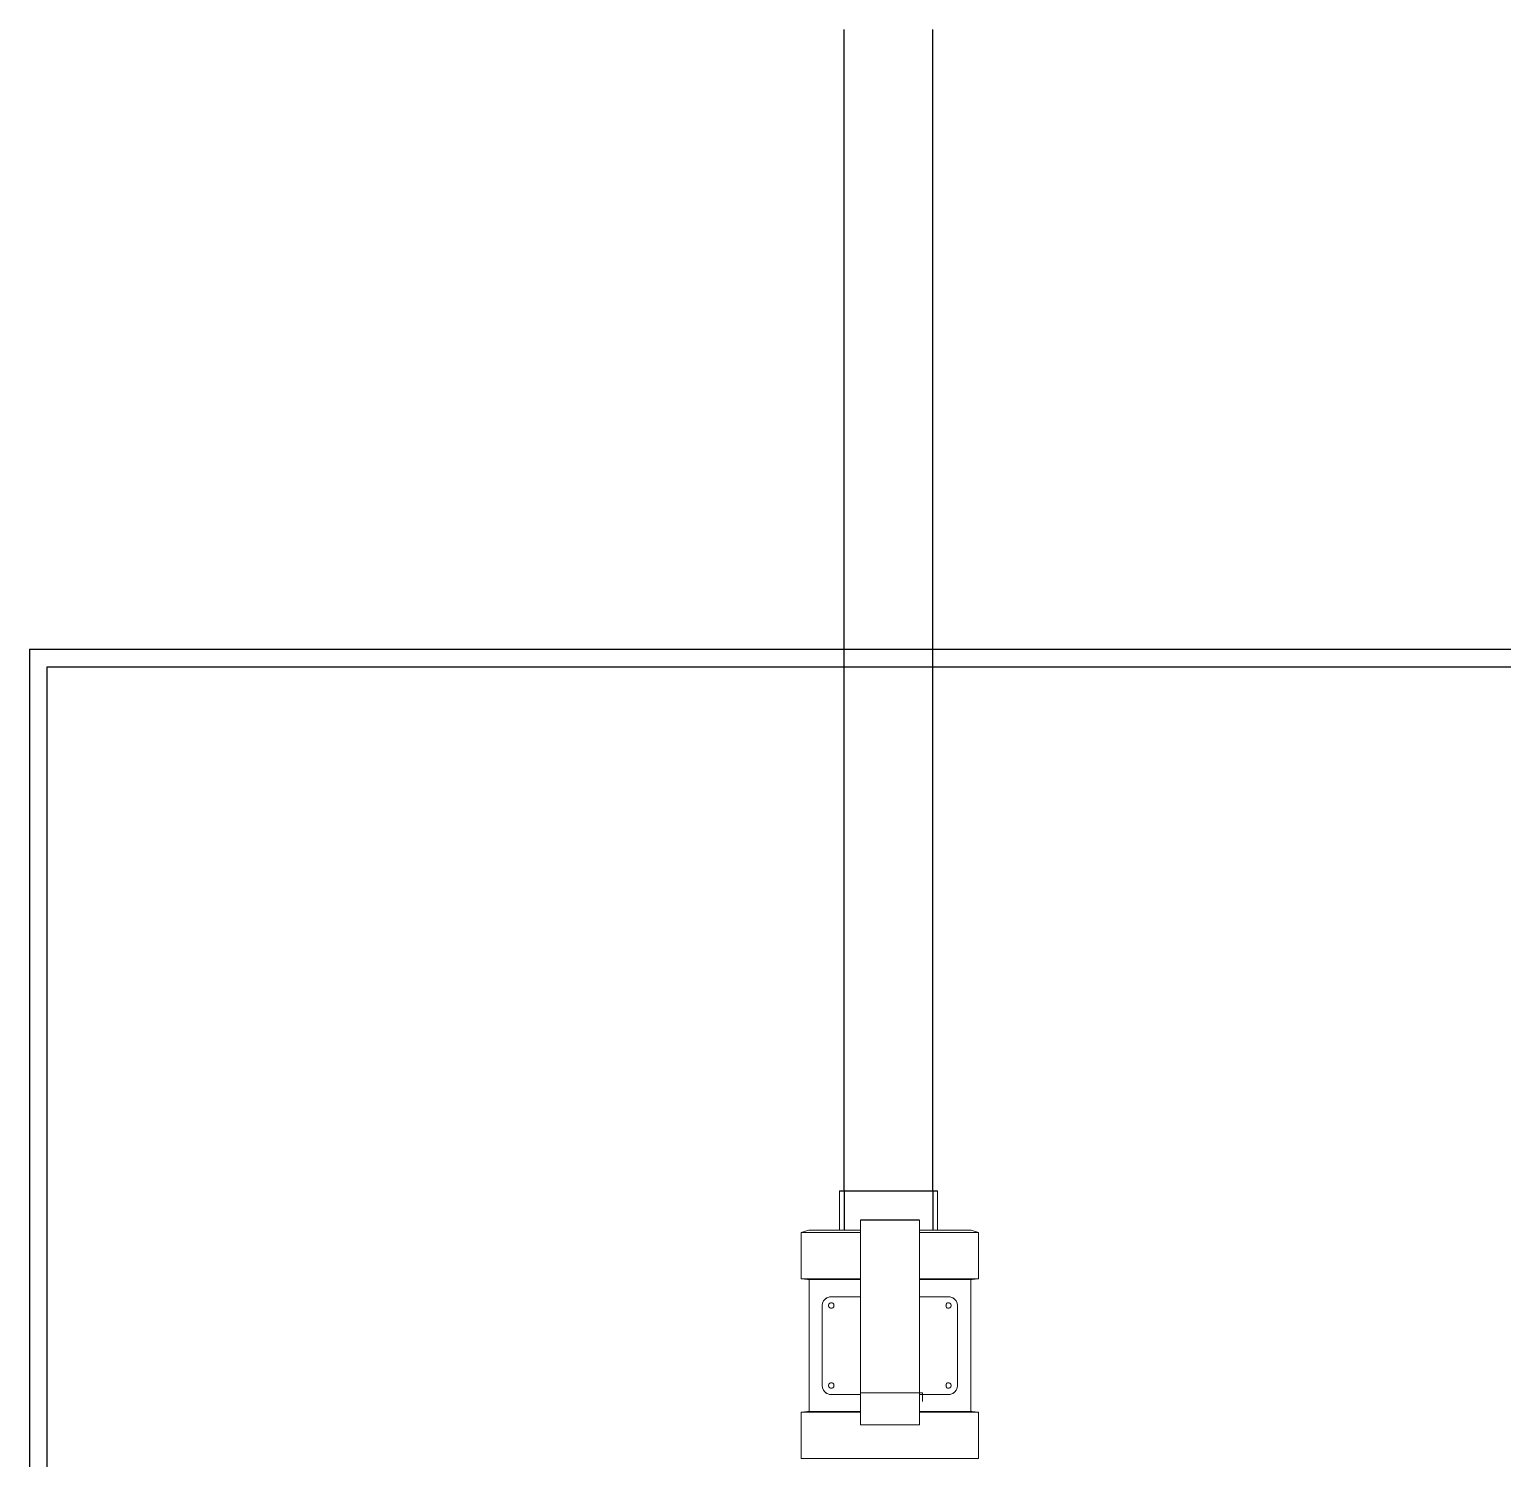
# Model space of a CAD drawing. Header units: inches. Extents: x 13 to 12015, y 11 to 4983.
# Drawn here: x 247 to 1078, y 1280 to 2085 of the extents above; entities that cross this region are included whole.
import ezdxf

# ---------------------------------------------------------------- set-up
doc = ezdxf.new("R2010")
doc.units = ezdxf.units.IN
doc.header["$MEASUREMENT"] = 0
doc.layers.add('PDF _Геометрия', color=7, linetype='Continuous')

msp = doc.modelspace()

# ---------------------------------------------------------------- linework, layer by layer
for p, q in [((706.38826, 1430.56656), (706.38826, 2085.2127)), ((756.38826, 1430.56653), (756.38826, 2085.2127)), ((247.21842, 1735.8645), (247.21842, 103.99181)), ((247.21842, 1735.8645), (1851.28854, 1735.8645)), ((257.21842, 103.99181), (257.21842, 1725.8645)), ((257.21842, 1725.8645), (1841.28854, 1725.8645)), ((703.75986, 1430.56656), (759.01667, 1430.56652)), ((703.75986, 1430.56656), (706.38826, 1430.56656)), ((706.38826, 1430.56656), (706.38826, 1408.3155)), ((756.38826, 1430.56656), (756.38826, 1408.3155)), ((748.81821, 1414.06366), (715.62711, 1414.06366))]:
    msp.add_line(p, q)
at = {"layer": 'PDF _Геометрия', "lineweight": 9}
for points in [[(703.75986, 1430.56656), (703.75986, 1408.3155)], [(759.01667, 1408.31546), (759.01667, 1430.56652)], [(715.62711, 1343.41654), (715.62711, 1354.7275), (715.62711, 1366.22388), (715.62711, 1378.09111), (715.62711, 1389.95834), (715.62711, 1402.01099), (715.62711, 1414.06366)], [(715.62711, 1412.9511), (715.62711, 1401.45472), (715.62711, 1389.95834), (715.62711, 1378.64738), (715.62711, 1367.33643), (715.62711, 1356.39633), (715.62711, 1345.82707), (715.62711, 1335.62867), (715.62711, 1325.98655), (715.62711, 1316.71527)], [(748.81821, 1343.41654), (748.81821, 1354.7275), (748.81821, 1366.22388), (748.81821, 1378.09111), (748.81821, 1389.95834), (748.81821, 1402.01099), (748.81821, 1414.06366)], [(748.81821, 1412.9511), (748.81821, 1401.45472), (748.81821, 1389.95834), (748.81821, 1378.64738), (748.81821, 1367.33643), (748.81821, 1356.39633), (748.81821, 1345.82707), (748.81821, 1335.62867), (748.81821, 1325.98655), (748.81821, 1316.71527)], [(685.7735, 1380.50164), (682.25041, 1380.87249), (682.25041, 1407.01749), (686.5152, 1408.31546)], [(682.25046, 1407.01754), (682.80674, 1407.01754), (684.47557, 1407.01754), (687.25695, 1407.01754), (691.15089, 1407.01754), (695.78652, 1407.01754), (701.34929, 1407.01754), (707.65376, 1407.01754), (714.5145, 1407.01754), (715.62705, 1407.01754)], [(686.51526, 1408.31546), (686.88611, 1408.31546), (688.55494, 1408.31546), (691.1509, 1408.31546), (694.48856, 1408.31546), (698.93877, 1408.31546), (703.94526, 1408.31546)], [(715.62711, 1408.31546), (709.69349, 1408.31546), (703.9453, 1408.31546), (698.93881, 1408.31546), (694.4886, 1408.31546), (691.15094, 1408.31546), (688.55499, 1408.31546), (686.88616, 1408.31546), (686.51531, 1408.31546)], [(702.27642, 1408.31546), (697.26993, 1408.31546), (695.41568, 1408.31546), (697.26993, 1408.31546), (702.27642, 1408.31546), (708.02461, 1408.31546), (713.7728, 1408.31546)], [(713.7729, 1407.01754), (712.84577, 1407.01754), (705.98503, 1407.01754), (699.68056, 1407.01754), (695.41577, 1407.01754)], [(748.81821, 1408.31546), (754.75183, 1408.31546), (760.50002, 1408.31546), (765.50651, 1408.31546), (769.95672, 1408.31546), (773.29438, 1408.31546), (775.89033, 1408.31546), (777.55916, 1408.31546), (777.93001, 1408.31546)], [(782.19486, 1407.01754), (781.63858, 1407.01754), (779.96975, 1407.01754), (777.18837, 1407.01754), (773.29443, 1407.01754), (768.6588, 1407.01754), (763.09603, 1407.01754), (756.79156, 1407.01754), (749.93082, 1407.01754), (748.81827, 1407.01754)], [(777.93006, 1408.31546), (777.5592, 1408.31546), (775.89038, 1408.31546), (773.29442, 1408.31546), (769.95676, 1408.31546), (765.50655, 1408.31546), (760.50006, 1408.31546)], [(778.67182, 1380.50164), (782.19491, 1380.87249), (782.19491, 1407.01749), (777.93012, 1408.31546)], [(682.25046, 1380.87248), (682.80674, 1380.87248), (684.47557, 1380.87248), (687.25695, 1380.87248), (691.15089, 1380.87248), (695.78652, 1380.87248), (701.34929, 1380.87248), (707.65376, 1380.87248), (714.5145, 1380.87248), (715.62705, 1380.87248)], [(686.32985, 1380.50164), (685.77357, 1380.50164), (686.32985, 1380.50164), (687.81325, 1380.50164), (690.40921, 1380.50164), (693.93229, 1380.50164), (698.3825, 1380.50164), (703.57442, 1380.50164), (709.32261, 1380.50164), (715.62707, 1380.50164)], [(686.70068, 1306.14602), (686.70068, 1380.50164)], [(691.1509, 1380.50164), (692.6343, 1380.50164)], [(778.11547, 1380.50164), (778.67175, 1380.50164), (778.11547, 1380.50164), (776.63207, 1380.50164), (774.03611, 1380.50164), (770.51303, 1380.50164), (766.06282, 1380.50164), (760.8709, 1380.50164), (755.12271, 1380.50164), (748.81825, 1380.50164)], [(782.19486, 1380.87248), (781.63858, 1380.87248), (779.96975, 1380.87248), (777.18837, 1380.87248), (773.29443, 1380.87248), (768.6588, 1380.87248), (763.09603, 1380.87248), (756.79156, 1380.87248), (749.93082, 1380.87248), (748.81827, 1380.87248)], [(773.29442, 1380.50164), (771.81101, 1380.50164)], [(777.74464, 1306.14602), (777.74464, 1380.50164)], [(699.12416, 1370.85953), (698.19703, 1370.85953), (697.2699, 1370.48868), (696.34277, 1370.11783), (695.60107, 1369.37612), (694.85937, 1368.449), (694.30309, 1367.33644), (694.11767, 1365.85304), (694.11767, 1320.79464), (694.30309, 1319.31124), (694.85937, 1318.19868), (695.60107, 1317.27156)], [(694.11768, 1365.85306), (694.30311, 1367.15103), (694.85938, 1368.44901), (695.60109, 1369.37614), (696.71364, 1370.30327), (697.82619, 1370.67412), (699.12417, 1370.85954), (715.62704, 1370.85954)], [(695.60112, 1369.37618), (696.34282, 1370.11789), (697.26995, 1370.48874), (698.19708, 1370.85959)], [(715.62711, 1370.85953), (707.46839, 1370.85953), (699.12424, 1370.85953)], [(711.17686, 1370.85953), (713.77282, 1370.85953)], [(713.7729, 1370.85953), (711.17694, 1370.85953)], [(748.81821, 1370.85953), (756.97693, 1370.85953), (765.32108, 1370.85953)], [(770.32764, 1365.85306), (770.14221, 1367.15103), (769.58593, 1368.44901), (768.84423, 1369.37614), (767.73168, 1370.30327), (766.61913, 1370.67412), (765.32115, 1370.85954), (748.81828, 1370.85954)], [(765.32116, 1370.85953), (766.24829, 1370.85953), (767.17542, 1370.48868), (768.10255, 1370.11783), (768.84425, 1369.37612), (769.58595, 1368.449), (770.14223, 1367.33644), (770.32765, 1365.85304), (770.32765, 1320.79464), (770.14223, 1319.31124), (769.58595, 1318.19868), (768.84425, 1317.27156)], [(768.8442, 1369.37618), (768.1025, 1370.11789), (767.17537, 1370.48874), (766.24824, 1370.85959)], [(715.62711, 1315.78832), (699.12424, 1315.78832), (697.82626, 1315.97375), (696.71371, 1316.3446), (695.60115, 1317.27173), (694.85945, 1318.19885), (694.30318, 1319.49683), (694.11775, 1320.79481), (694.11775, 1365.85321)], [(694.3031, 1367.15117), (694.3031, 1367.33659)], [(699.12416, 1364.36959), (698.7533, 1364.36959), (698.38245, 1364.55502), (698.19703, 1364.74044), (697.82618, 1365.11129), (697.64075, 1365.48214), (697.64075, 1365.85299), (697.64075, 1366.22385), (697.82618, 1366.5947), (698.19703, 1366.96555), (698.38245, 1367.15097), (698.7533, 1367.3364), (699.12416, 1367.3364), (699.68043, 1367.3364), (700.05128, 1367.15097), (700.42213, 1366.78012)], [(697.82623, 1365.11138), (697.6408, 1365.48223), (697.6408, 1366.22394), (697.82623, 1366.59479)], [(697.64081, 1365.48222), (697.64081, 1365.85307), (697.64081, 1366.22392)], [(698.38248, 1364.55513), (698.19706, 1364.74055), (697.82621, 1365.11141)], [(697.82623, 1366.59473), (698.19708, 1366.96558), (698.38251, 1367.151)], [(700.42218, 1364.92597), (700.05132, 1364.55511), (699.68047, 1364.36969), (699.1242, 1364.36969), (698.75335, 1364.36969), (698.3825, 1364.55511), (698.01164, 1364.92597)], [(698.01165, 1366.78033), (698.3825, 1367.15118), (698.75335, 1367.33661), (699.1242, 1367.33661)], [(699.12416, 1364.36971), (699.68043, 1364.36971), (700.05128, 1364.55514), (700.23671, 1364.74056), (700.60756, 1365.11141), (700.60756, 1365.48226), (700.79299, 1365.85312), (700.60756, 1366.22397), (700.60756, 1366.59482), (700.23671, 1366.96567), (700.05128, 1367.15109), (699.68043, 1367.33652), (699.12416, 1367.33652)], [(700.60759, 1365.11138), (700.23674, 1364.74053), (700.05132, 1364.55511)], [(700.05134, 1367.15117), (700.23677, 1366.96574), (700.60762, 1366.59489)], [(700.42218, 1366.59473), (700.6076, 1366.22388), (700.6076, 1365.48217), (700.6076, 1365.11132)], [(700.60759, 1366.22389), (700.79302, 1365.85304), (700.60759, 1365.48219)], [(748.81821, 1315.78832), (765.32108, 1315.78832), (766.61906, 1315.97375), (767.73161, 1316.3446), (768.84417, 1317.27173), (769.58587, 1318.19885), (770.14214, 1319.49683), (770.32757, 1320.79481), (770.32757, 1365.85321)], [(763.83773, 1366.22389), (763.6523, 1365.85304), (763.83773, 1365.48219)], [(765.32116, 1364.36971), (764.76489, 1364.36971), (764.39404, 1364.55514), (764.20861, 1364.74056), (763.83776, 1365.11141), (763.83776, 1365.48226), (763.65233, 1365.85312), (763.83776, 1366.22397), (763.83776, 1366.59482), (764.20861, 1366.96567), (764.39404, 1367.15109), (764.76489, 1367.33652), (765.32116, 1367.33652)], [(764.39398, 1367.15117), (764.20855, 1366.96574), (763.8377, 1366.59489)], [(764.02314, 1366.59473), (763.83772, 1366.22388), (763.83772, 1365.48217), (763.83772, 1365.11132)], [(763.83773, 1365.11138), (764.20858, 1364.74053), (764.394, 1364.55511)], [(764.02314, 1364.92597), (764.39399, 1364.55511), (764.76485, 1364.36969), (765.32112, 1364.36969), (765.69197, 1364.36969), (766.06282, 1364.55511), (766.43368, 1364.92597)], [(765.32116, 1364.36959), (765.69201, 1364.36959), (766.06287, 1364.55502), (766.24829, 1364.74044), (766.61914, 1365.11129), (766.80457, 1365.48214), (766.80457, 1365.85299), (766.80457, 1366.22385), (766.61914, 1366.5947), (766.24829, 1366.96555), (766.06287, 1367.15097), (765.69201, 1367.3364), (765.32116, 1367.3364), (764.76489, 1367.3364), (764.39404, 1367.15097), (764.02319, 1366.78012)], [(766.43367, 1366.78033), (766.06282, 1367.15118), (765.69197, 1367.33661), (765.32112, 1367.33661)], [(766.61909, 1366.59473), (766.24824, 1366.96558), (766.06281, 1367.151)], [(766.06284, 1364.55513), (766.24826, 1364.74055), (766.61911, 1365.11141)], [(766.61909, 1365.11138), (766.80451, 1365.48223), (766.80451, 1366.22394), (766.61909, 1366.59479)], [(766.80451, 1365.48222), (766.80451, 1365.85307), (766.80451, 1366.22392)], [(770.14222, 1367.15117), (770.14222, 1367.33659)], [(715.62711, 1298.5437), (715.62711, 1308.92753), (715.62711, 1320.05306), (715.62711, 1331.54944), (715.62711, 1343.41667)], [(748.81821, 1298.5437), (748.81821, 1308.92753), (748.81821, 1320.05306), (748.81821, 1331.54944), (748.81821, 1343.41667)], [(697.82623, 1320.05293), (697.6408, 1320.42379), (697.6408, 1321.16549), (697.82623, 1321.53634)], [(697.64081, 1320.42396), (697.64081, 1320.79481), (697.64081, 1321.16566)], [(697.82623, 1321.53647), (698.19708, 1321.90732), (698.38251, 1322.09274)], [(698.01165, 1321.72189), (698.3825, 1322.09274), (698.75335, 1322.27816), (699.1242, 1322.27816)], [(699.12416, 1322.27814), (699.68043, 1322.27814), (700.05128, 1322.09271), (700.42213, 1321.72186)], [(700.05134, 1322.09272), (700.23677, 1321.9073), (700.60762, 1321.53644)], [(700.42218, 1321.53647), (700.6076, 1321.16562), (700.6076, 1320.42391), (700.42218, 1320.05306)], [(700.60759, 1321.16563), (700.79302, 1320.79478), (700.60759, 1320.42393)], [(763.83773, 1321.16563), (763.6523, 1320.79478), (763.83773, 1320.42393)], [(764.39398, 1322.09272), (764.20855, 1321.9073), (763.8377, 1321.53644)], [(764.02314, 1321.53647), (763.83772, 1321.16562), (763.83772, 1320.42391), (764.02314, 1320.05306)], [(765.32116, 1322.27814), (764.76489, 1322.27814), (764.39404, 1322.09271), (764.02319, 1321.72186)], [(766.43367, 1321.72189), (766.06282, 1322.09274), (765.69197, 1322.27816), (765.32112, 1322.27816)], [(766.61909, 1321.53647), (766.24824, 1321.90732), (766.06281, 1322.09274)], [(766.61909, 1320.05293), (766.80451, 1320.42379), (766.80451, 1321.16549), (766.61909, 1321.53634)], [(766.80451, 1320.42396), (766.80451, 1320.79481), (766.80451, 1321.16566)], [(694.3031, 1319.31126), (694.3031, 1319.49669)], [(698.19707, 1315.78832), (697.26994, 1316.15917), (696.34281, 1316.53002), (695.60111, 1317.27173)], [(695.60112, 1317.27167), (696.34282, 1316.52996), (697.26995, 1316.15911), (698.19708, 1315.78826), (699.1242, 1315.78826), (707.46835, 1315.78826), (715.62707, 1315.78826)], [(698.38248, 1319.49668), (698.19706, 1319.68211), (697.82621, 1320.05296)], [(700.42218, 1319.86752), (700.05132, 1319.49667), (699.68047, 1319.31124), (699.1242, 1319.31124), (698.75335, 1319.31124), (698.3825, 1319.49667), (698.01164, 1319.86752)], [(700.60759, 1320.05293), (700.23674, 1319.68208), (700.05132, 1319.49666)], [(711.17686, 1315.78832), (713.77282, 1315.78832)], [(713.7729, 1315.78832), (711.17694, 1315.78832)], [(715.62708, 1298.5437), (748.81824, 1298.5437), (748.81824, 1316.7154)], [(748.81824, 1298.5437), (715.62708, 1298.5437), (715.62708, 1316.7154)], [(715.62711, 1316.71541), (750.67253, 1316.71541), (750.67253, 1311.70892)], [(768.8442, 1317.27167), (768.1025, 1316.52996), (767.17537, 1316.15911), (766.24824, 1315.78826), (765.32111, 1315.78826), (756.97697, 1315.78826), (748.81825, 1315.78826)], [(763.83773, 1320.05293), (764.20858, 1319.68208), (764.394, 1319.49666)], [(764.02314, 1319.86752), (764.39399, 1319.49667), (764.76485, 1319.31124), (765.32112, 1319.31124), (765.69197, 1319.31124), (766.06282, 1319.49667), (766.43368, 1319.86752)], [(766.06284, 1319.49668), (766.24826, 1319.68211), (766.61911, 1320.05296)], [(766.24825, 1315.78832), (767.17538, 1316.15917), (768.10251, 1316.53002), (768.84421, 1317.27173)], [(770.14222, 1319.31126), (770.14222, 1319.49669)], [(715.62705, 1305.77519), (714.5145, 1305.77519), (707.65376, 1305.77519), (701.34929, 1305.77519), (695.78652, 1305.77519), (691.15089, 1305.77519), (687.25695, 1305.77519), (684.47557, 1305.77519), (682.80674, 1305.77519), (682.25046, 1305.77519), (685.77355, 1306.14604)], [(682.25046, 1279.63031), (682.25046, 1305.77531)], [(685.7735, 1306.14602), (686.32977, 1306.14602)], [(715.62711, 1306.14602), (709.32264, 1306.14602), (703.57445, 1306.14602), (698.38254, 1306.14602), (693.93232, 1306.14602), (690.40924, 1306.14602), (687.81328, 1306.14602), (686.32988, 1306.14602), (685.7736, 1306.14602)], [(748.81821, 1306.14602), (755.12268, 1306.14602), (760.87087, 1306.14602), (766.06278, 1306.14602), (770.51299, 1306.14602), (774.03608, 1306.14602), (776.63204, 1306.14602), (778.11544, 1306.14602), (778.67172, 1306.14602)], [(748.81827, 1305.77519), (749.93082, 1305.77519), (756.79156, 1305.77519), (763.09603, 1305.77519), (768.6588, 1305.77519), (773.29443, 1305.77519), (777.18837, 1305.77519), (779.96975, 1305.77519), (781.63858, 1305.77519), (782.19486, 1305.77519), (778.67177, 1306.14604)], [(778.67182, 1306.14602), (778.11555, 1306.14602)], [(782.19486, 1279.63031), (782.19486, 1305.77531)], [(769.02955, 1279.63031), (764.76477, 1279.63031), (758.4603, 1279.63031), (751.59956, 1279.63031), (744.36796, 1279.63031), (736.95094, 1279.63031), (729.3485, 1279.63031), (721.74605, 1279.63031), (714.51446, 1279.63031), (707.65371, 1279.63031), (701.34925, 1279.63031), (695.78648, 1279.63031), (691.15084, 1279.63031), (687.25691, 1279.63031), (684.47552, 1279.63031), (682.8067, 1279.63031), (682.25042, 1279.63031)], [(695.41577, 1279.63031), (699.68055, 1279.63031), (705.98502, 1279.63031), (712.84576, 1279.63031), (720.07736, 1279.63031), (727.49438, 1279.63031), (735.09682, 1279.63031), (742.69927, 1279.63031), (749.93086, 1279.63031), (756.79161, 1279.63031), (763.09607, 1279.63031), (768.65884, 1279.63031), (773.29448, 1279.63031), (777.18841, 1279.63031), (779.9698, 1279.63031), (781.63862, 1279.63031), (782.1949, 1279.63031)]]:
    msp.add_lwpolyline(points, dxfattribs=at)
for points in [[(699.12416, 1319.31126), (699.68043, 1319.31126), (700.05128, 1319.49669), (700.23671, 1319.68211), (700.60756, 1320.05297), (700.60756, 1320.42382), (700.79299, 1320.79467), (700.60756, 1321.16552), (700.60756, 1321.53637), (700.23671, 1321.90722), (700.05128, 1322.09265), (699.68043, 1322.27807), (699.12416, 1322.27807), (698.7533, 1322.27807), (698.38245, 1322.09265), (698.19703, 1321.90722), (697.82618, 1321.53637), (697.64075, 1321.16552), (697.64075, 1320.79467), (697.64075, 1320.42382), (697.82618, 1320.05297), (698.19703, 1319.68211), (698.38245, 1319.49669), (698.7533, 1319.31126)], [(765.32116, 1319.31126), (764.76489, 1319.31126), (764.39404, 1319.49669), (764.20861, 1319.68211), (763.83776, 1320.05297), (763.83776, 1320.42382), (763.65233, 1320.79467), (763.83776, 1321.16552), (763.83776, 1321.53637), (764.20861, 1321.90722), (764.39404, 1322.09265), (764.76489, 1322.27807), (765.32116, 1322.27807), (765.69201, 1322.27807), (766.06287, 1322.09265), (766.24829, 1321.90722), (766.61914, 1321.53637), (766.80457, 1321.16552), (766.80457, 1320.79467), (766.80457, 1320.42382), (766.61914, 1320.05297), (766.24829, 1319.68211), (766.06287, 1319.49669), (765.69201, 1319.31126)]]:
    msp.add_lwpolyline(points, close=True, dxfattribs=at)

doc.saveas('drawing.dxf')
